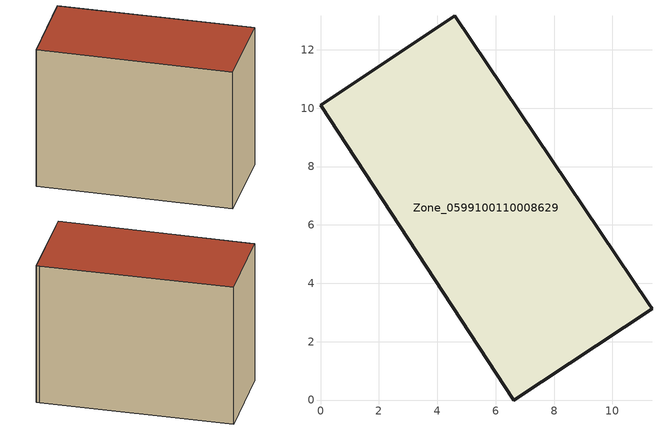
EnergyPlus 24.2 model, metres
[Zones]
Zone_0599100110008629
 floor ground (C_G): 4.6,13.16 11.24,3.31 11.36,3.13 6.63,0 0,10.1 z0.48
 wall outside (C_F): 6.63,0 11.36,3.13 11.24,3.31 4.6,13.16 0,10.1 6.63,0 z0.48:9.8
 roof outside (C_R): 11.24,3.31 4.6,13.16 0,10.1 6.63,0 11.36,3.13 z9.8
[BUILDING]
Pand.0599100110008629: North Axis=0; Terrain=City; Loads Convergence Tolerance Value=0.04; Temperature Convergence Tolerance Value=0.4; Solar Distribution=FullExterior; Maximum Number of Warmup Days=25; Minimum Number of Warmup Days=1
[Site:Location]
Rotterdam.The.Hague.AP_ZH_NLD Design_Conditions: Latitude=51.96; Longitude=4.45; Time Zone=1; Elevation=-4.5
[SITE:GROUNDTEMPERATURE:BUILDINGSURFACE]
18, 18, 18, 18, 18, 18, 18, 18, 18, 18, 18, 18
[MATERIAL] Thermal Absorptance=0.9; Solar Absorptance=0.7; Visible Absorptance=0.7
Name | Roughness | Thickness | Conductivity | Density | Specific Heat
G.TC.2015-2018 | MediumSmooth | 0.15 | 0.0428571 | 540 | 1210
F.TC.2015-2018 | Rough | 0.3 | 0.0666667 | 1920 | 840
R.TC.2015-2018 | MediumRough | 0.2 | 0.0333333 | 1500 | 1000
[CONSTRUCTION]
C_G: G.TC.2015-2018
C_F: F.TC.2015-2018
C_R: R.TC.2015-2018
[ZONE]
Zone_0599100110008629: Type=1; Multiplier=1; Ceiling Height=Autocalculate; Volume=Autocalculate; Floor Area=autocalculate; Part of Total Floor Area=Yes
[ZONEINFILTRATION:DESIGNFLOWRATE]
Infil_Zone_0599100110008629: Zone or ZoneList or Space or SpaceList=Zone_0599100110008629; Schedule=AlwaysOn; Design Flow Rate Calculation Method=Flow/Area; Flow Rate per Floor Area=0.0015; Constant Term Coefficient=1; Temperature Term Coefficient=0; Velocity Term Coefficient=0; Velocity Squared Term Coefficient=0
[HVACTEMPLATE:ZONE:IDEALLOADSAIRSYSTEM]
Zone_0599100110008629: Maximum Heating Supply Air Temperature=50; Minimum Cooling Supply Air Temperature=13; Maximum Heating Supply Air Humidity Ratio=0.0156; Minimum Cooling Supply Air Humidity Ratio=0.0077; Heating Limit=NoLimit; Cooling Limit=NoLimit; Dehumidification Control Type=ConstantSensibleHeatRatio; Cooling Sensible Heat Ratio=0.7; Dehumidification Setpoint=60; Humidification Control Type=None; Humidification Setpoint=30; Outdoor Air Method=None; Outdoor Air Flow Rate per Person=0.00944; Outdoor Air Flow Rate per Zone Floor Area=0; Outdoor Air Flow Rate per Zone=0; Demand Controlled Ventilation Type=None; Outdoor Air Economizer Type=NoEconomizer; Heat Recovery Type=None; Sensible Heat Recovery Effectiveness=0.7; Latent Heat Recovery Effectiveness=0.65
[ZONECONTROL:THERMOSTAT]
ThermostatControl_Zone_0599100110008629: Zone or ZoneList=Zone_0599100110008629; Control Type Schedule=DualSetpointControlType; Control 1=Thermostat_Zone_0599100110008629; Temperature Difference Between Cutout And Setpoint=0
[THERMOSTATSETPOINT:DUALSETPOINT]
Thermostat_Zone_0599100110008629: Heating Setpoint Temperature Schedule=HeatingSetpoint_Zone_0599100110008629; Cooling Setpoint Temperature Schedule=CoolingSetpoint_Zone_0599100110008629
[SCHEDULE:COMPACT]
HeatingSetpoint_Zone_0599100110008629: Through: 12/31, For: AllDays, Until: 24:00, 21
CoolingSetpoint_Zone_0599100110008629: Through: 12/31, For: AllDays, Until: 24:00, 24
DualSetpointControlType: Through: 12/31, For: AllDays, Until: 24:00, 4
AlwaysOn: Through: 12/31, For: AllDays, Until: 24:00, 1
